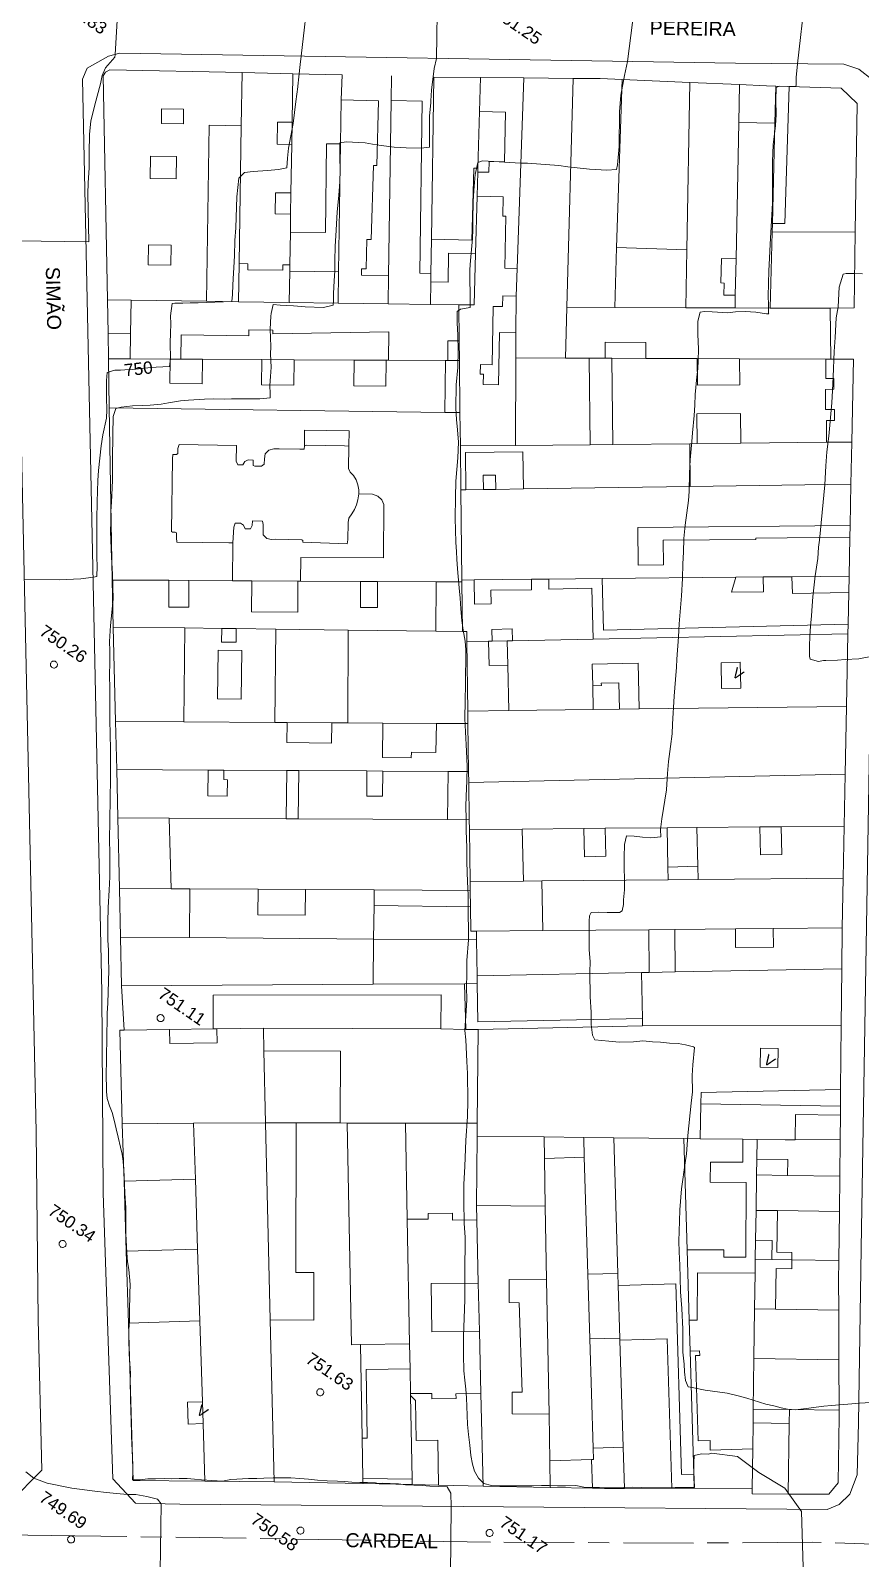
# Model space of a CAD drawing. Header units: metres. Extents: x 322294 to 7190115, y 7390841 to 10157759.
# Drawn here: x 323696.6 to 323814.8, y 7393466.7 to 7393684.5 of the extents above; entities that cross this region are included whole.
import ezdxf
from ezdxf.enums import TextEntityAlignment as Align

# ---------------------------------------------------------------- set-up
doc = ezdxf.new("R2010")
doc.units = ezdxf.units.M
doc.linetypes.add('T09', pattern=[17, 10, -2, 3, -2])
doc.layers.get('0').update_dxf_attribs({"lineweight": 18})
for name, color, linetype, lineweight in [('100_SIST_VIARIO_MEIO_FIO', 1, 'Continuous', 18), ('160_P_SIMP_ASF_TOP', 7, 'Continuous', 18), ('206_MURO_E_MURO_ARRIMO', 7, 'Continuous', 18), ('214_PROJ_BEIRAL_EDIF', 10, 'Continuous', 18), ('508_LM_SETOR_FISCAL', 136, 'T09', 18), ('600_CURVA_MESTRA', 14, 'Continuous', 18), ('602_CURVA_MESTRA_TOP', 24, 'Continuous', 18), ('604_CURVA_INTERM', 7, 'Continuous', 18), ('606_PTO_COTADO', 7, 'Continuous', 18), ('608_PTO_COTADO_INTERVIA', 1, 'Continuous', 18), ('624_SEGM_CURVA_MESTRA', 14, 'Continuous', 18)]:
    doc.layers.add(name, color=color, linetype=linetype, lineweight=lineweight)
doc.styles.add('Style-Arial', font='arial.ttf', dxfattribs={"height": 1.75})

# ---------------------------------------------------------------- blocks, each defined once
blk = doc.blocks.new('SP09')
at = {"color": 0, "linetype": 'Continuous'}
blk.add_lwpolyline([(-0.03, -0.51), (-0.14, -0.49), (-0.24, -0.46), (-0.31, -0.42), (-0.35, -0.39), (-0.42, -0.31), (-0.47, -0.24), (-0.51, -0.15), (-0.52, -0.09), (-0.52, 0.03), (-0.51, 0.11), (-0.48, 0.2), (-0.44, 0.27), (-0.4, 0.33), (-0.32, 0.39), (-0.23, 0.44), (-0.15, 0.48), (-0.1, 0.48), (-0.03, 0.48), (0.08, 0.48), (0.19, 0.44), (0.27, 0.4), (0.35, 0.32), (0.41, 0.23), (0.46, 0.11), (0.48, 0.03), (0.48, -0.03), (0.47, -0.08), (0.44, -0.21), (0.38, -0.3), (0.31, -0.38), (0.23, -0.44), (0.1, -0.49), (0.02, -0.51)], close=True, dxfattribs=at)
blk = doc.blocks.new('SP10')
at = {"color": 0, "linetype": 'Continuous'}
blk.add_lwpolyline([(-0.03, -0.51), (-0.14, -0.49), (-0.24, -0.46), (-0.31, -0.42), (-0.35, -0.39), (-0.42, -0.31), (-0.47, -0.24), (-0.51, -0.15), (-0.52, -0.09), (-0.52, 0.03), (-0.51, 0.11), (-0.48, 0.2), (-0.44, 0.27), (-0.4, 0.33), (-0.32, 0.39), (-0.23, 0.44), (-0.15, 0.48), (-0.1, 0.48), (-0.03, 0.48), (0.08, 0.48), (0.19, 0.44), (0.27, 0.4), (0.35, 0.32), (0.41, 0.23), (0.46, 0.11), (0.48, 0.03), (0.48, -0.03), (0.47, -0.08), (0.44, -0.21), (0.38, -0.3), (0.31, -0.38), (0.23, -0.44), (0.1, -0.49), (0.02, -0.51)], close=True, dxfattribs=at)

msp = doc.modelspace()

# ---------------------------------------------------------------- linework, layer by layer
at = {"layer": '100_SIST_VIARIO_MEIO_FIO'}
for points in [[(323697.364, 7393527.56), (323694.782, 7393646.981), (323693.957, 7393678.446), (323692.23, 7393680.943), (323690.47, 7393681.569), (323629.334, 7393682.488), (323598.152, 7393683.098), (323595.599, 7393681.955), (323594.077, 7393680.738), (323592.916, 7393678.635), (323592.444, 7393661.885), (323591.633, 7393593.483), (323590.995, 7393479.49), (323591.996, 7393477.498), (323593.794, 7393476.18), (323693.64, 7393474.767), (323698.161, 7393479.351), (323697.64, 7393500.816)], [(323814.503, 7393486.094), (323814.272, 7393478.676), (323813.266, 7393475.902), (323811.73, 7393474.417), (323810.037, 7393473.714), (323717.84, 7393474.507), (323711.518, 7393474.609), (323708.275, 7393478.081), (323706.904, 7393518.817), (323706.725, 7393547.455), (323703.961, 7393677.601), (323704.617, 7393679.146), (323707.65, 7393680.853), (323709.296, 7393681.276), (323796.963, 7393679.866), (323812.382, 7393679.714), (323814.535, 7393678.986), (323816.455, 7393677.487), (323817.21, 7393676.281), (323817.574, 7393674.769), (323814.87, 7393510.927)]]:
    msp.add_lwpolyline(points, close=True, dxfattribs=at)
at = {"layer": '206_MURO_E_MURO_ARRIMO'}
for p, q in [((323766.826, 7393677.767), (323760.629, 7393677.825)), ((323801.365, 7393676.647), (323797.542, 7393676.812)), ((323802.702, 7393676.603), (323801.365, 7393676.647)), ((323813.844, 7393645.003), (323814.005, 7393655.807)), ((323707.649, 7393637.73), (323707.589, 7393641.356)), ((323813.765, 7393637.665), (323813.531, 7393625.863)), ((323813.295, 7393613.985), (323813.262, 7393612.321)), ((323813.151, 7393606.755), (323813.105, 7393604.444)), ((323708.664, 7393586.027), (323708.336, 7393599.49)), ((323813.015, 7393599.886), (323812.988, 7393598.55)), ((323709.212, 7393562.247), (323708.998, 7393572.318)), ((323812.31, 7393563.71), (323812.177, 7393556.619)), ((323709.36, 7393555.309), (323709.212, 7393562.247)), ((323709.873, 7393542.027), (323709.508, 7393548.365)), ((323811.913, 7393531.22), (323811.899, 7393529.942)), ((323743.894, 7393477.409), (323731.26, 7393477.666)), ((323750.931, 7393477.266), (323743.894, 7393477.409)), ((323754.678, 7393477.189), (323750.931, 7393477.266)), ((323776.576, 7393476.743), (323770.59, 7393476.865)), ((323789.288, 7393476.755), (323787.874, 7393476.749)), ((323791.074, 7393476.747), (323789.288, 7393476.755)), ((323799.358, 7393476.713), (323791.074, 7393476.747))]:
    msp.add_line(p, q, dxfattribs=at)
for points in [[(323747.975, 7393678.038), (323747.923, 7393674.522)], [(323760.253, 7393664.352), (323760.157, 7393660.903)], [(323753.588, 7393649.891), (323753.658, 7393654.788)], [(323726.192, 7393645.87), (323726.273, 7393651.29)], [(323733.494, 7393651.108), (323733.481, 7393650.239)], [(323813.844, 7393645.003), (323810.455, 7393644.924)], [(323778.391, 7393637.811), (323779.351, 7393637.807)], [(323810.528, 7393637.678), (323813.765, 7393637.665)], [(323755.969, 7393637.479), (323757.638, 7393637.47)], [(323779.474, 7393625.52), (323776.28, 7393625.488)], [(323739.471, 7393585.857), (323733.088, 7393585.892)], [(323709.212, 7393562.247), (323716.595, 7393562.206)], [(323788.319, 7393556.4), (323784.599, 7393556.365)], [(323802.33, 7393556.529), (323796.964, 7393556.479)], [(323758.389, 7393548.667), (323745.343, 7393548.586)], [(323758.389, 7393548.667), (323760.149, 7393548.678)], [(323758.542, 7393542.157), (323758.389, 7393548.667)], [(323716.354, 7393542.13), (323722.579, 7393542.228)], [(323734.409, 7393528.827), (323740.677, 7393528.813)], [(323798.024, 7393526.492), (323800.042, 7393526.469)], [(323799.965, 7393521.423), (323799.999, 7393523.655)], [(323799.887, 7393516.364), (323799.822, 7393512.113)], [(323799.781, 7393509.408), (323799.75, 7393507.41)], [(323804.985, 7393509.33), (323802.146, 7393509.372)], [(323780.505, 7393497.868), (323780.496, 7393498.158)], [(323743.553, 7393497.235), (323743.783, 7393483.886)], [(323791.013, 7393478.781), (323791.074, 7393476.747)], [(323743.881, 7393478.143), (323743.894, 7393477.409)], [(323750.916, 7393478.061), (323750.931, 7393477.266)]]:
    msp.add_lwpolyline(points, dxfattribs=at)
at = {"layer": '214_PROJ_BEIRAL_EDIF'}
for points in [[(323726.567, 7393670.942), (323726.68, 7393678.522), (323707.839, 7393678.93), (323707.222, 7393678.576), (323706.887, 7393678.066), (323707.509, 7393646.132), (323710.865, 7393646.085), (323721.636, 7393645.934), (323721.988, 7393671.006)], [(323733.798, 7393671.438), (323731.732, 7393671.467), (323731.688, 7393668.309), (323733.751, 7393668.28), (323733.648, 7393661.377), (323731.457, 7393661.407), (323731.414, 7393658.378), (323733.603, 7393658.347), (323733.564, 7393655.789), (323733.494, 7393651.108), (323732.5, 7393651.122), (323732.489, 7393650.344), (323727.505, 7393650.414), (323727.517, 7393651.272), (323726.273, 7393651.29), (323726.567, 7393670.942), (323726.68, 7393678.522), (323733.902, 7393678.365)], [(323740.942, 7393678.212), (323733.902, 7393678.365), (323733.798, 7393671.438), (323733.751, 7393668.28), (323733.648, 7393661.377), (323733.603, 7393658.347), (323733.564, 7393655.789), (323738.552, 7393655.719), (323738.73, 7393668.381), (323740.712, 7393668.354), (323740.806, 7393674.645)], [(323753.987, 7393677.888), (323753.658, 7393654.788), (323759.406, 7393654.628), (323759.692, 7393664.921), (323760.269, 7393664.905), (323760.493, 7393672.972), (323760.629, 7393677.825)], [(323765.844, 7393650.592), (323765.701, 7393646.651), (323765.682, 7393641.435), (323765.669, 7393637.864), (323772.769, 7393637.834), (323772.964, 7393645.079), (323773.843, 7393677.7), (323766.826, 7393677.767)], [(323780.036, 7393653.581), (323779.756, 7393645.051), (323772.964, 7393645.079), (323773.843, 7393677.7), (323777.698, 7393677.664), (323780.823, 7393677.53)], [(323780.823, 7393677.53), (323790.441, 7393677.117), (323790.022, 7393653.253), (323780.036, 7393653.581)], [(323790.022, 7393653.253), (323789.877, 7393645.009), (323796.899, 7393644.98), (323796.935, 7393646.785), (323795.296, 7393646.818), (323795.33, 7393648.525), (323794.888, 7393648.534), (323794.959, 7393652.001), (323797.04, 7393651.959), (323797.433, 7393671.417), (323797.542, 7393676.812), (323790.441, 7393677.117)], [(323747.55, 7393649.555), (323747.49, 7393645.571), (323740.373, 7393645.671), (323740.44, 7393650.142), (323740.712, 7393668.354), (323740.806, 7393674.645), (323746.125, 7393674.497), (323745.867, 7393665.259), (323745.385, 7393665.273), (323745.091, 7393654.738), (323744.462, 7393654.755), (323744.344, 7393650.539), (323743.699, 7393650.557), (323743.674, 7393649.663)], [(323753.588, 7393649.891), (323753.571, 7393648.688), (323753.525, 7393645.486), (323747.49, 7393645.571), (323747.55, 7393649.555), (323747.923, 7393674.522), (323752.338, 7393674.46), (323751.993, 7393649.914)], [(323802.215, 7393657.003), (323803.97, 7393657.02), (323804.59, 7393676.541), (323811.993, 7393676.297), (323814.279, 7393674.106), (323814.005, 7393655.807), (323802.184, 7393655.764)], [(323802.215, 7393657.003), (323802.571, 7393671.313), (323802.702, 7393676.603), (323804.59, 7393676.541), (323803.97, 7393657.02)], [(323718.363, 7393673.294), (323718.334, 7393671.199), (323715.188, 7393671.243), (323715.218, 7393673.339)], [(323760.493, 7393672.972), (323760.269, 7393664.905), (323760.253, 7393664.352), (323761.847, 7393664.32), (323761.878, 7393665.83), (323764.049, 7393665.786), (323764.193, 7393672.898)], [(323733.751, 7393668.28), (323733.798, 7393671.438), (323731.732, 7393671.467), (323731.688, 7393668.309)], [(323796.935, 7393646.785), (323797.04, 7393651.959), (323797.433, 7393671.417), (323802.571, 7393671.313), (323802.215, 7393657.003), (323802.184, 7393655.764), (323801.916, 7393644.959), (323796.899, 7393644.98)], [(323717.358, 7393666.553), (323717.313, 7393663.358), (323713.596, 7393663.41), (323713.641, 7393666.605)], [(323733.603, 7393658.347), (323733.648, 7393661.377), (323731.457, 7393661.407), (323731.414, 7393658.378)], [(323765.682, 7393641.435), (323763.358, 7393641.482), (323763.207, 7393634.015), (323761.031, 7393634.059), (323761.061, 7393635.531), (323760.597, 7393635.54), (323760.625, 7393636.902), (323762.29, 7393636.868), (323762.459, 7393645.205), (323763.8, 7393645.178), (323763.83, 7393646.689), (323765.701, 7393646.651), (323765.844, 7393650.592), (323764.122, 7393650.627), (323764.272, 7393658.053), (323763.812, 7393658.062), (323763.868, 7393660.828), (323760.157, 7393660.903), (323759.93, 7393652.746), (323759.725, 7393645.399), (323757.545, 7393645.43), (323757.605, 7393640.29), (323757.638, 7393637.47), (323757.724, 7393630.053), (323757.78, 7393625.302), (323765.624, 7393625.381), (323765.669, 7393637.864)], [(323716.566, 7393653.935), (323716.526, 7393651.054), (323713.311, 7393651.099), (323713.352, 7393653.98)], [(323759.93, 7393652.746), (323756.098, 7393652.8), (323756.04, 7393648.654), (323753.571, 7393648.688), (323753.525, 7393645.486), (323757.545, 7393645.43), (323759.725, 7393645.399)], [(323779.756, 7393645.051), (323789.877, 7393645.009), (323790.022, 7393653.253), (323780.036, 7393653.581)], [(323740.44, 7393650.142), (323733.481, 7393650.239), (323733.415, 7393645.769), (323740.373, 7393645.671)], [(323707.509, 7393646.132), (323707.589, 7393641.356), (323710.798, 7393641.311), (323710.865, 7393646.085)], [(323721.636, 7393645.934), (323710.865, 7393646.085), (323710.798, 7393641.311), (323710.747, 7393637.714), (323716.458, 7393637.684), (323717.956, 7393637.676), (323718.004, 7393641.143), (323727.648, 7393641.008), (323727.66, 7393641.876), (323731.052, 7393641.828), (323731.044, 7393641.272), (323747.608, 7393641.573), (323747.551, 7393637.523), (323755.652, 7393637.481), (323755.969, 7393637.479), (323756.008, 7393640.313), (323757.605, 7393640.29), (323757.545, 7393645.43), (323753.525, 7393645.486), (323747.49, 7393645.571), (323740.373, 7393645.671), (323733.415, 7393645.769), (323726.192, 7393645.87)], [(323778.391, 7393637.811), (323776.101, 7393637.821), (323772.769, 7393637.834), (323772.964, 7393645.079), (323779.756, 7393645.051), (323789.877, 7393645.009), (323796.899, 7393644.98), (323801.916, 7393644.959), (323810.455, 7393644.924), (323810.528, 7393637.678), (323809.825, 7393637.681), (323797.556, 7393637.732), (323791.514, 7393637.757), (323784.193, 7393637.787), (323784.203, 7393640.064), (323778.4, 7393640.088)], [(323716.458, 7393637.684), (323710.747, 7393637.714), (323707.649, 7393637.73), (323707.765, 7393630.756), (323755.548, 7393630.083), (323755.652, 7393637.481), (323747.551, 7393637.523), (323747.193, 7393637.525), (323747.141, 7393633.822), (323742.623, 7393633.885), (323742.674, 7393637.548), (323734.12, 7393637.592), (323734.069, 7393633.973), (323729.436, 7393634.038), (323729.486, 7393637.616), (323721.029, 7393637.66), (323720.98, 7393634.184), (323716.409, 7393634.248)], [(323716.458, 7393637.684), (323717.956, 7393637.676), (323721.029, 7393637.66), (323720.98, 7393634.184), (323716.409, 7393634.248)], [(323734.12, 7393637.592), (323729.486, 7393637.616), (323729.436, 7393634.038), (323734.069, 7393633.973)], [(323747.193, 7393637.525), (323742.674, 7393637.548), (323742.623, 7393633.885), (323747.141, 7393633.822)], [(323765.624, 7393625.381), (323765.669, 7393637.864), (323772.769, 7393637.834), (323776.101, 7393637.821), (323776.28, 7393625.488)], [(323797.724, 7393625.704), (323809.938, 7393625.826), (323809.907, 7393628.914), (323811.078, 7393628.926), (323811.062, 7393630.507), (323809.804, 7393630.494), (323809.775, 7393633.375), (323810.974, 7393633.387), (323810.958, 7393634.925), (323809.853, 7393634.914), (323809.825, 7393637.681), (323797.556, 7393637.732), (323797.594, 7393634.021), (323791.552, 7393633.96), (323791.514, 7393637.757), (323784.193, 7393637.787), (323779.351, 7393637.807), (323779.474, 7393625.52), (323790.463, 7393625.631), (323791.517, 7393625.641), (323791.474, 7393629.87), (323797.681, 7393629.932)], [(323735.558, 7393625.328), (323735.569, 7393627.538), (323741.924, 7393627.449), (323741.894, 7393625.26), (323741.849, 7393622.08), (323742.094, 7393621.57), (323742.551, 7393621.082), (323742.92, 7393620.475), (323743.178, 7393619.787), (323743.307, 7393619.06), (323743.302, 7393618.468), (323745.274, 7393618.458), (323746.039, 7393618.164), (323746.578, 7393617.649), (323746.89, 7393616.972), (323746.85, 7393609.364), (323735.033, 7393609.426), (323735.015, 7393606.053), (323743.57, 7393606.006), (323745.992, 7393605.992), (323754.345, 7393605.946), (323758.006, 7393605.926), (323758.003, 7393606.2), (323757.853, 7393619.046), (323757.78, 7393625.302), (323757.724, 7393630.053), (323755.548, 7393630.083), (323707.765, 7393630.756), (323708.173, 7393606.201), (323716.255, 7393606.157), (323719.099, 7393606.141), (323725.328, 7393606.106), (323725.356, 7393611.516), (323724.791, 7393611.482), (323717.379, 7393611.586), (323717.326, 7393612.22), (323717.335, 7393612.911), (323717.169, 7393613.005), (323716.784, 7393613.01), (323716.615, 7393613.099), (323716.761, 7393623.475), (323716.816, 7393624.083), (323717.334, 7393624.076), (323717.541, 7393624.227), (323717.551, 7393624.951), (323717.737, 7393625.5), (323725.869, 7393625.369), (323725.838, 7393623.146), (323726.064, 7393622.635), (323726.805, 7393622.625), (323727.072, 7393623.097), (323727.576, 7393623.325), (323728.265, 7393623.27), (323728.255, 7393622.545), (323728.487, 7393622.408), (323729.448, 7393622.411), (323729.855, 7393622.734), (323729.865, 7393623.467), (323729.991, 7393624.174), (323730.51, 7393624.694), (323731.209, 7393624.917), (323731.947, 7393624.876), (323734.912, 7393624.835), (323735.531, 7393624.852)], [(323735.558, 7393625.328), (323735.569, 7393627.538), (323741.924, 7393627.449), (323741.894, 7393625.26), (323741.278, 7393625.325), (323735.859, 7393625.402)], [(323741.894, 7393625.26), (323741.849, 7393622.08), (323742.094, 7393621.57), (323742.551, 7393621.082), (323742.92, 7393620.475), (323743.178, 7393619.787), (323743.307, 7393619.06), (323743.302, 7393618.468), (323743.177, 7393617.642), (323742.976, 7393616.934), (323742.69, 7393616.253), (323742.322, 7393615.612), (323741.879, 7393615.02), (323741.788, 7393614.406), (323741.753, 7393611.907), (323741.659, 7393611.36), (323735.327, 7393611.576), (323735.33, 7393611.839), (323735.205, 7393611.949), (323731.507, 7393612.001), (323730.878, 7393611.975), (323730.223, 7393612.12), (323729.71, 7393612.631), (323729.673, 7393613.356), (323729.683, 7393614.093), (323729.583, 7393614.604), (323728.192, 7393614.624), (323728.145, 7393613.965), (323727.872, 7393613.496), (323727.131, 7393613.506), (323726.9, 7393614.01), (323726.437, 7393614.291), (323725.696, 7393614.301), (323725.513, 7393613.739), (323725.356, 7393611.516), (323724.791, 7393611.482), (323717.379, 7393611.586), (323717.326, 7393612.22), (323717.335, 7393612.911), (323717.169, 7393613.005), (323716.784, 7393613.01), (323716.615, 7393613.099), (323716.761, 7393623.475), (323716.816, 7393624.083), (323717.334, 7393624.076), (323717.541, 7393624.227), (323717.551, 7393624.951), (323717.737, 7393625.5), (323725.869, 7393625.369), (323725.838, 7393623.146), (323726.064, 7393622.635), (323726.805, 7393622.625), (323727.072, 7393623.097), (323727.576, 7393623.325), (323728.265, 7393623.27), (323728.255, 7393622.545), (323728.487, 7393622.408), (323729.448, 7393622.411), (323729.855, 7393622.734), (323729.865, 7393623.467), (323729.991, 7393624.174), (323730.51, 7393624.694), (323731.209, 7393624.917), (323731.947, 7393624.876), (323734.912, 7393624.835), (323735.531, 7393624.852), (323735.558, 7393625.328), (323735.859, 7393625.402), (323741.278, 7393625.325)], [(323762.816, 7393619.119), (323766.771, 7393619.176), (323766.694, 7393624.492), (323758.493, 7393624.373), (323758.57, 7393619.057), (323761.057, 7393619.093), (323761.027, 7393621.139), (323762.786, 7393621.165)], [(323809.938, 7393625.826), (323813.531, 7393625.863), (323813.411, 7393619.855), (323790.524, 7393619.522), (323790.463, 7393625.631), (323791.517, 7393625.641), (323797.724, 7393625.704)], [(323743.302, 7393618.468), (323745.274, 7393618.458), (323746.039, 7393618.164), (323746.578, 7393617.649), (323746.89, 7393616.972), (323746.85, 7393609.364), (323735.033, 7393609.426), (323735.015, 7393606.053), (323734.648, 7393606.055), (323728.056, 7393606.091), (323725.328, 7393606.106), (323725.356, 7393611.516), (323725.513, 7393613.739), (323725.696, 7393614.301), (323726.437, 7393614.291), (323726.9, 7393614.01), (323727.131, 7393613.506), (323727.872, 7393613.496), (323728.145, 7393613.965), (323728.192, 7393614.624), (323729.583, 7393614.604), (323729.683, 7393614.093), (323729.673, 7393613.356), (323729.71, 7393612.631), (323730.223, 7393612.12), (323730.878, 7393611.975), (323731.507, 7393612.001), (323735.205, 7393611.949), (323735.33, 7393611.839), (323735.327, 7393611.576), (323741.659, 7393611.36), (323741.753, 7393611.907), (323741.788, 7393614.406), (323741.879, 7393615.02), (323742.322, 7393615.612), (323742.69, 7393616.253), (323742.976, 7393616.934), (323743.177, 7393617.642)], [(323805.01, 7393606.673), (323813.151, 7393606.755), (323813.262, 7393612.321), (323799.879, 7393612.186), (323799.881, 7393611.997), (323786.669, 7393611.864), (323786.704, 7393608.352), (323783.117, 7393608.316), (323783.063, 7393613.681), (323813.295, 7393613.985), (323813.411, 7393619.855), (323790.524, 7393619.522), (323766.771, 7393619.176), (323762.816, 7393619.119), (323761.057, 7393619.093), (323758.57, 7393619.057), (323757.853, 7393619.046), (323758.003, 7393606.2), (323759.764, 7393606.218), (323767.912, 7393606.3), (323770.366, 7393606.325), (323777.984, 7393606.401), (323797.027, 7393606.593), (323800.923, 7393606.632)], [(323716.255, 7393606.157), (323708.173, 7393606.201), (323708.336, 7393599.49), (323718.548, 7393599.364), (323723.793, 7393599.299), (323725.862, 7393599.273), (323731.513, 7393599.203), (323741.815, 7393599.076), (323754.306, 7393598.921), (323754.345, 7393605.946), (323745.992, 7393605.992), (323745.972, 7393602.281), (323743.549, 7393602.294), (323743.57, 7393606.006), (323735.015, 7393606.053), (323734.648, 7393606.055), (323734.623, 7393601.621), (323728.031, 7393601.658), (323728.056, 7393606.091), (323725.328, 7393606.106), (323719.099, 7393606.141), (323719.079, 7393602.324), (323716.235, 7393602.339)], [(323758.705, 7393597.396), (323758.686, 7393598.867), (323758.088, 7393598.875), (323758.006, 7393605.926), (323758.003, 7393606.2), (323759.764, 7393606.218), (323759.798, 7393602.77), (323762.157, 7393602.794), (323762.137, 7393604.761), (323767.927, 7393604.819), (323767.912, 7393606.3), (323770.366, 7393606.325), (323770.399, 7393604.913), (323776.513, 7393605.056), (323776.684, 7393597.779), (323765.185, 7393597.534), (323765.145, 7393599.223), (323762.255, 7393599.156), (323762.294, 7393597.473), (323761.791, 7393597.462)], [(323800.923, 7393606.632), (323805.01, 7393606.673), (323805.067, 7393604.256), (323813.105, 7393604.444), (323813.015, 7393599.886), (323778.156, 7393599.071), (323777.984, 7393606.401), (323797.027, 7393606.593), (323796.415, 7393604.488), (323800.944, 7393604.533)], [(323723.793, 7393599.299), (323723.769, 7393597.366), (323725.839, 7393597.34), (323725.862, 7393599.273), (323731.513, 7393599.203), (323731.349, 7393585.902), (323718.383, 7393585.973), (323718.548, 7393599.364)], [(323758.088, 7393598.875), (323754.306, 7393598.921), (323741.815, 7393599.076), (323741.742, 7393585.844), (323746.735, 7393585.816), (323754.354, 7393585.774), (323758.859, 7393585.749), (323758.835, 7393587.51), (323758.705, 7393597.396), (323758.686, 7393598.867)], [(323776.684, 7393597.779), (323765.185, 7393597.534), (323764.454, 7393597.518), (323764.534, 7393594.072), (323764.686, 7393587.583), (323776.712, 7393587.735), (323776.632, 7393591.129), (323776.561, 7393594.188), (323783.098, 7393594.341), (323783.25, 7393587.817), (323812.771, 7393588.189), (323812.988, 7393598.55)], [(323726.65, 7393596.156), (323726.564, 7393589.221), (323723.179, 7393589.263), (323723.265, 7393596.198)], [(323761.791, 7393597.462), (323762.294, 7393597.473), (323764.454, 7393597.518), (323764.534, 7393594.072), (323761.872, 7393594.01)], [(323797.615, 7393594.482), (323794.903, 7393594.418), (323794.99, 7393590.722), (323797.701, 7393590.786)], [(323780.438, 7393587.782), (323780.35, 7393591.536), (323777.854, 7393591.478), (323777.861, 7393591.158), (323776.632, 7393591.129), (323776.712, 7393587.735)], [(323783.25, 7393587.817), (323780.438, 7393587.782), (323776.712, 7393587.735), (323764.686, 7393587.583), (323758.835, 7393587.51), (323758.859, 7393585.749), (323758.948, 7393578.909), (323758.969, 7393577.339), (323812.59, 7393578.549), (323812.771, 7393588.189)], [(323721.866, 7393579.114), (323708.831, 7393579.186), (323708.664, 7393586.027), (323718.383, 7393585.973), (323731.349, 7393585.902), (323733.088, 7393585.892), (323733.053, 7393583.048), (323739.436, 7393582.969), (323739.471, 7393585.857), (323741.742, 7393585.844), (323746.735, 7393585.816), (323746.674, 7393580.892), (323750.792, 7393580.841), (323750.802, 7393581.641), (323754.302, 7393581.597), (323754.354, 7393585.774), (323758.859, 7393585.749), (323758.948, 7393578.909), (323756.018, 7393578.925), (323746.747, 7393578.976), (323744.478, 7393578.989), (323734.758, 7393579.043), (323733.073, 7393579.052), (323724.089, 7393579.102)], [(323716.294, 7393572.278), (323732.988, 7393572.186), (323733.073, 7393579.052), (323724.089, 7393579.102), (323724.073, 7393577.75), (323724.608, 7393577.744), (323724.579, 7393575.406), (323721.82, 7393575.44), (323721.866, 7393579.114), (323708.831, 7393579.186), (323708.998, 7393572.318)], [(323744.478, 7393578.989), (323744.433, 7393575.404), (323746.703, 7393575.376), (323746.747, 7393578.976), (323756.018, 7393578.925), (323755.933, 7393572.059), (323734.673, 7393572.176), (323734.758, 7393579.043)], [(323803.477, 7393571.039), (323812.45, 7393571.122), (323812.59, 7393578.549), (323758.969, 7393577.339), (323759.039, 7393572.042), (323759.057, 7393570.63), (323766.597, 7393570.7), (323775.343, 7393570.78), (323778.422, 7393570.809), (323787.216, 7393570.89), (323791.45, 7393570.929), (323800.409, 7393571.011)], [(323732.988, 7393572.186), (323734.673, 7393572.176), (323755.933, 7393572.059), (323759.039, 7393572.042), (323759.057, 7393570.63), (323759.155, 7393563.22), (323759.171, 7393561.971), (323745.509, 7393562.046), (323735.719, 7393562.1), (323728.96, 7393562.138), (323719.26, 7393562.192), (323716.595, 7393562.206), (323716.294, 7393572.278)], [(323769.361, 7393563.314), (323787.389, 7393563.48), (323787.347, 7393565.296), (323787.216, 7393570.89), (323778.422, 7393570.809), (323778.515, 7393566.832), (323775.437, 7393566.76), (323775.343, 7393570.78), (323766.597, 7393570.7), (323766.77, 7393563.29)], [(323803.477, 7393571.039), (323803.57, 7393567.084), (323800.503, 7393567.012), (323800.409, 7393571.011), (323791.45, 7393570.929), (323791.58, 7393565.395), (323791.624, 7393563.519), (323812.31, 7393563.71), (323812.45, 7393571.122)], [(323791.624, 7393563.519), (323787.389, 7393563.48), (323787.347, 7393565.296), (323791.58, 7393565.395)], [(323728.96, 7393562.138), (323728.915, 7393558.5), (323735.673, 7393558.417), (323735.719, 7393562.1), (323745.509, 7393562.046), (323745.481, 7393559.808), (323745.422, 7393555.025), (323719.174, 7393555.231), (323719.26, 7393562.192)], [(323760.051, 7393556.139), (323769.526, 7393556.227), (323769.361, 7393563.314), (323766.77, 7393563.29), (323759.155, 7393563.22), (323759.171, 7393561.971), (323759.202, 7393559.639), (323759.248, 7393556.132)], [(323745.422, 7393555.025), (323745.481, 7393559.808), (323759.202, 7393559.639), (323759.248, 7393556.132), (323760.051, 7393556.139), (323760.073, 7393554.909)], [(323745.343, 7393548.586), (323709.508, 7393548.365), (323709.36, 7393555.309), (323719.174, 7393555.231), (323745.422, 7393555.025)], [(323783.575, 7393550.24), (323760.167, 7393549.782), (323760.073, 7393554.909), (323760.051, 7393556.139), (323769.526, 7393556.227), (323784.599, 7393556.365), (323784.655, 7393550.261)], [(323802.33, 7393556.529), (323802.354, 7393553.855), (323796.988, 7393553.806), (323796.964, 7393556.479), (323788.319, 7393556.4), (323788.375, 7393550.334), (323812.116, 7393550.798), (323812.177, 7393556.619)], [(323788.375, 7393550.334), (323784.655, 7393550.261), (323783.575, 7393550.24), (323783.703, 7393543.707), (323783.724, 7393542.637), (323812.032, 7393542.72), (323812.116, 7393550.798)], [(323760.167, 7393549.782), (323760.149, 7393548.678), (323760.255, 7393543.248), (323783.703, 7393543.707), (323783.575, 7393550.24)], [(323722.579, 7393542.228), (323723.088, 7393542.236), (323729.735, 7393542.341), (323755, 7393542.221), (323755.023, 7393547.083), (323722.585, 7393547.048)], [(323716.354, 7393542.13), (323716.386, 7393540.13), (323723.12, 7393540.236), (323723.088, 7393542.236), (323729.735, 7393542.341), (323729.786, 7393539.09), (323730.015, 7393528.836), (323719.785, 7393528.772), (323709.62, 7393528.707), (323709.283, 7393542.029), (323709.873, 7393542.027)], [(323755, 7393542.221), (323729.735, 7393542.341), (323729.786, 7393539.09), (323740.725, 7393539.039), (323740.677, 7393528.813), (323741.676, 7393528.811), (323749.957, 7393528.792), (323760.18, 7393528.77), (323760.305, 7393542.125), (323758.542, 7393542.157)], [(323775.349, 7393526.76), (323769.702, 7393526.826), (323760.163, 7393526.939), (323760.18, 7393528.77), (323760.305, 7393542.125), (323783.724, 7393542.637), (323812.032, 7393542.72), (323811.937, 7393533.585), (323792.053, 7393533.147), (323792.028, 7393531.525), (323791.952, 7393526.564), (323789.585, 7393526.592), (323779.643, 7393526.709)], [(323803.036, 7393539.452), (323802.994, 7393536.741), (323800.475, 7393536.779), (323800.516, 7393539.49)], [(323811.937, 7393533.585), (323792.053, 7393533.147), (323792.028, 7393531.525), (323811.913, 7393531.22)], [(323709.874, 7393520.5), (323720.036, 7393520.815), (323719.785, 7393528.772), (323709.62, 7393528.707)], [(323721.035, 7393489.071), (323721.133, 7393485.966), (323721.391, 7393477.768), (323731.26, 7393477.666), (323730.698, 7393500.74), (323730.015, 7393528.836), (323719.785, 7393528.772), (323720.036, 7393520.815), (323720.35, 7393510.85), (323720.672, 7393500.605)], [(323730.698, 7393500.74), (323730.015, 7393528.836), (323734.409, 7393528.827), (323734.362, 7393507.5), (323736.926, 7393507.494), (323736.911, 7393500.726)], [(323749.957, 7393528.792), (323741.676, 7393528.811), (323742.278, 7393497.182), (323743.553, 7393497.235), (323750.551, 7393497.355), (323750.215, 7393515.096)], [(323750.215, 7393515.096), (323749.957, 7393528.792), (323760.18, 7393528.77), (323760.163, 7393526.939), (323760.07, 7393517.047), (323760.118, 7393514.999), (323756.647, 7393514.964), (323756.637, 7393515.937), (323753.172, 7393515.902), (323753.179, 7393515.126)], [(323805.446, 7393526.426), (323805.502, 7393530.04), (323811.899, 7393529.942), (323811.863, 7393526.45)], [(323769.756, 7393523.772), (323769.877, 7393516.97), (323760.07, 7393517.047), (323760.163, 7393526.939), (323769.702, 7393526.826)], [(323769.702, 7393526.826), (323769.756, 7393523.772), (323775.433, 7393523.942), (323775.349, 7393526.76)], [(323780.221, 7393507.374), (323780.272, 7393505.663), (323788.476, 7393505.908), (323789.288, 7393478.73), (323791.013, 7393478.781), (323790.491, 7393496.277), (323790.358, 7393500.706), (323790.059, 7393510.733), (323789.585, 7393526.592), (323779.643, 7393526.709)], [(323798.024, 7393526.492), (323791.952, 7393526.564), (323789.585, 7393526.592), (323790.059, 7393510.733), (323795.319, 7393510.717), (323795.316, 7393509.675), (323798.457, 7393509.666), (323798.49, 7393520.351), (323793.38, 7393520.366), (323793.389, 7393523.252), (323798.014, 7393523.238)], [(323799.999, 7393523.655), (323804.397, 7393523.588), (323804.363, 7393521.35), (323811.809, 7393521.226), (323811.863, 7393526.45), (323805.446, 7393526.426), (323804.061, 7393526.421), (323800.042, 7393526.469)], [(323769.877, 7393516.97), (323769.756, 7393523.772), (323775.433, 7393523.942), (323775.932, 7393507.245), (323776.208, 7393498.03), (323776.673, 7393482.472), (323776.721, 7393480.837), (323776.454, 7393480.829), (323770.522, 7393480.652), (323770.404, 7393487.333), (323770.063, 7393506.47)], [(323709.874, 7393520.5), (323720.036, 7393520.815), (323720.35, 7393510.85), (323710.182, 7393510.535)], [(323804.363, 7393521.35), (323799.965, 7393521.423), (323799.887, 7393516.364), (323802.943, 7393516.319), (323811.756, 7393516.187), (323811.809, 7393521.226)], [(323750.215, 7393515.096), (323750.551, 7393497.355), (323750.618, 7393493.789), (323750.685, 7393490.25), (323753.712, 7393490.281), (323753.72, 7393489.505), (323757.156, 7393489.54), (323757.149, 7393490.23), (323760.696, 7393490.266), (323760.489, 7393499.125), (323753.704, 7393499.056), (323753.635, 7393505.932), (323760.328, 7393506), (323760.118, 7393514.999), (323756.647, 7393514.964), (323756.637, 7393515.937), (323753.172, 7393515.902), (323753.179, 7393515.126)], [(323760.118, 7393514.999), (323760.328, 7393506), (323760.489, 7393499.125), (323760.696, 7393490.266), (323761.005, 7393477.06), (323770.59, 7393476.865), (323770.522, 7393480.652), (323770.404, 7393487.333), (323765.152, 7393487.374), (323765.176, 7393490.467), (323766.581, 7393490.456), (323766.141, 7393503.197), (323764.723, 7393503.208), (323764.749, 7393506.512), (323770.063, 7393506.47), (323769.877, 7393516.97), (323760.07, 7393517.047)], [(323802.943, 7393516.319), (323802.853, 7393510.403), (323805.001, 7393510.37), (323804.985, 7393509.33), (323811.684, 7393509.23), (323811.756, 7393516.187)], [(323799.781, 7393509.408), (323802.146, 7393509.372), (323802.188, 7393512.077), (323799.822, 7393512.113)], [(323710.182, 7393510.535), (323720.35, 7393510.85), (323720.672, 7393500.605), (323710.5, 7393500.29)], [(323802.665, 7393502.267), (323802.753, 7393508.06), (323804.965, 7393508.026), (323804.985, 7393509.33), (323811.684, 7393509.23), (323811.654, 7393506.344), (323811.668, 7393502.132)], [(323780.272, 7393505.663), (323780.496, 7393498.158), (323776.208, 7393498.03), (323775.932, 7393507.245), (323780.221, 7393507.374)], [(323799.75, 7393507.41), (323799.672, 7393502.311), (323799.586, 7393495.245), (323799.497, 7393488.048), (323799.473, 7393486.065), (323799.428, 7393482.383), (323793.375, 7393482.202), (323793.335, 7393483.556), (323791.629, 7393483.505), (323791.266, 7393495.667), (323791.866, 7393495.685), (323791.847, 7393496.317), (323790.491, 7393496.277), (323790.358, 7393500.706), (323791.512, 7393500.702), (323791.532, 7393507.435)], [(323770.404, 7393487.333), (323770.063, 7393506.47), (323764.749, 7393506.512), (323764.723, 7393503.208), (323766.141, 7393503.197), (323766.581, 7393490.456), (323765.176, 7393490.467), (323765.152, 7393487.374)], [(323721.035, 7393489.071), (323720.672, 7393500.605), (323710.5, 7393500.29), (323711.194, 7393477.874), (323721.391, 7393477.768), (323721.133, 7393485.966), (323718.992, 7393485.899), (323718.894, 7393489.004)], [(323802.665, 7393502.267), (323811.668, 7393502.132), (323811.691, 7393495.065), (323799.586, 7393495.245), (323799.672, 7393502.311)], [(323780.505, 7393497.868), (323780.961, 7393482.6), (323781.137, 7393476.72), (323787.874, 7393476.749), (323787.236, 7393498.069)], [(323750.618, 7393493.789), (323744.344, 7393493.681), (323744.512, 7393483.899), (323743.783, 7393483.886), (323743.881, 7393478.143), (323750.916, 7393478.061), (323750.69, 7393489.974), (323750.685, 7393490.25)], [(323811.714, 7393487.865), (323811.691, 7393495.065), (323799.586, 7393495.245), (323799.497, 7393488.048), (323804.641, 7393487.971)], [(323760.696, 7393490.266), (323757.149, 7393490.23), (323757.156, 7393489.54), (323753.72, 7393489.505), (323753.712, 7393490.281), (323750.685, 7393490.25), (323750.69, 7393489.974), (323751.395, 7393489.26), (323751.503, 7393483.565), (323754.557, 7393483.623), (323754.678, 7393477.189), (323761.005, 7393477.06)], [(323799.497, 7393488.048), (323804.641, 7393487.971), (323804.611, 7393486.002), (323799.473, 7393486.065)], [(323804.611, 7393486.002), (323804.461, 7393475.932), (323810.246, 7393475.9), (323811.581, 7393477.508), (323811.718, 7393486.918), (323811.714, 7393487.865), (323804.641, 7393487.971)], [(323799.428, 7393482.383), (323799.473, 7393486.065), (323804.611, 7393486.002), (323804.461, 7393475.932), (323799.349, 7393475.961), (323799.358, 7393476.713)], [(323781.137, 7393476.72), (323780.961, 7393482.6), (323776.673, 7393482.472), (323776.721, 7393480.837), (323776.454, 7393480.829), (323776.576, 7393476.743), (323778.291, 7393476.708)]]:
    msp.add_lwpolyline(points, close=True, dxfattribs=at)
at = {"layer": '508_LM_SETOR_FISCAL'}
msp.add_lwpolyline([(323915.551, 7393467.062), (323829.626, 7393468.313), (323821.162, 7393468.607), (323807.948, 7393469.065), (323790.991, 7393468.937), (323762.07, 7393469.059), (323744.269, 7393469.368), (323702.866, 7393469.985), (323690.669, 7393470.167), (323616.945, 7393471.187), (323593.692, 7393471.468)], dxfattribs=at)
at = {"layer": '600_CURVA_MESTRA', "elevation": 750}
for points in [[(323736.196, 7393690.402), (323735.121, 7393680.861), (323734.976, 7393679.675), (323734.758, 7393677.935), (323734.625, 7393676.571), (323734.633, 7393676.47), (323734.32, 7393674.381), (323733.94, 7393671.25), (323733.65, 7393669.518), (323733.317, 7393667.772), (323733.172, 7393666.322), (323733.067, 7393664.956), (323731.889, 7393664.718), (323730.292, 7393664.562), (323728.248, 7393664.443), (323727.036, 7393664.26), (323726.211, 7393663.451), (323725.944, 7393660.81), (323725.773, 7393656.401), (323725.652, 7393654.6), (323725.62, 7393652.415), (323725.352, 7393648.268), (323725.311, 7393646.897), (323725.249, 7393645.918), (323720.422, 7393645.721), (323719.284, 7393645.729), (323718.262, 7393645.68), (323717.089, 7393645.65), (323716.708, 7393645.604), (323716.502, 7393643.848), (323716.54, 7393642.698), (323716.503, 7393641.374), (323716.445, 7393640.024), (323716.495, 7393637.733), (323716.346, 7393636.624), (323714.441, 7393636.528)], [(323709.388, 7393636.122), (323708.538, 7393636.087), (323707.476, 7393635.754), (323707.394, 7393634.651), (323707.383, 7393632.179), (323707.399, 7393630.474), (323707.364, 7393629.258), (323706.873, 7393626.904), (323706.597, 7393625.313), (323706.242, 7393621.831), (323706.138, 7393620.365), (323706.041, 7393617.326), (323705.976, 7393614.896), (323705.99, 7393613.852), (323706.01, 7393609.415), (323706.037, 7393608.182), (323706.007, 7393606.708), (323705.523, 7393606.6), (323703.718, 7393606.353), (323700.645, 7393606.226), (323695.662, 7393606.29)], [(323695.904, 7393479.099), (323697.012, 7393478.186), (323698.942, 7393477.481), (323702.43, 7393476.747), (323705.726, 7393476.337), (323707.356, 7393476.139), (323708.803, 7393476), (323710.386, 7393475.887), (323711.547, 7393475.844), (323713.12, 7393475.576), (323714.648, 7393475.221), (323715.169, 7393474.55), (323715.041, 7393464.845)]]:
    msp.add_lwpolyline(points, dxfattribs=at)
at = {"layer": '604_CURVA_INTERM', "flags": 128}
for points, elevation in [([(323709.199, 7393690.797), (323708.59, 7393681.095), (323708.571, 7393680.721), (323707.234, 7393679.222), (323706.763, 7393678.088), (323706.526, 7393676.921), (323705.714, 7393673.905), (323705.157, 7393671.581), (323704.931, 7393669.728), (323704.898, 7393667.06), (323704.908, 7393664.949), (323704.771, 7393662.799), (323704.704, 7393661.227), (323704.822, 7393656.641), (323704.845, 7393654.418), (323694.656, 7393654.538)], 749), ([(323782.796, 7393689.776), (323781.576, 7393680.114), (323781.284, 7393678.779), (323781.146, 7393678.128), (323780.637, 7393675.296), (323780.464, 7393672.92), (323780.385, 7393667.967), (323780.149, 7393665.356), (323780.019, 7393664.732), (323778.634, 7393664.635), (323776.16, 7393664.779), (323773.091, 7393665.095), (323771.81, 7393665.282), (323767.346, 7393665.613), (323766.333, 7393665.617), (323762.561, 7393665.843), (323760.938, 7393665.935), (323760.251, 7393665.721), (323759.88, 7393663.984), (323759.686, 7393661.733), (323759.597, 7393660.167), (323759.559, 7393657.465), (323759.531, 7393656.098), (323759.484, 7393654.881), (323759.216, 7393651.746), (323759.138, 7393650.454), (323759.115, 7393649.117), (323759.173, 7393646.907), (323759.163, 7393645.024), (323757.818, 7393644.813), (323757.312, 7393644.49), (323757.329, 7393642.852), (323757.412, 7393641.09), (323757.473, 7393638.903), (323757.398, 7393636.49), (323757.159, 7393634.039), (323757.133, 7393630.703), (323757.233, 7393629.059), (323757.381, 7393627.625), (323757.489, 7393625.861), (323757.431, 7393623.599), (323757.149, 7393620.307), (323757.066, 7393617.956), (323757.05, 7393615.009), (323757.138, 7393611.615), (323757.214, 7393610.238), (323757.295, 7393609.164), (323757.357, 7393607.804), (323757.606, 7393605.084), (323757.739, 7393603.621), (323757.828, 7393602.082), (323757.97, 7393600.415), (323758.165, 7393599.048), (323758.451, 7393597.489), (323758.551, 7393596.239), (323758.564, 7393595.117), (323758.496, 7393592.356), (323758.531, 7393591.345), (323758.448, 7393588.976), (323758.418, 7393586.452), (323758.531, 7393584.562), (323758.669, 7393581.818), (323758.727, 7393579.622), (323758.69, 7393577.558), (323758.602, 7393575.415), (323758.572, 7393573.936), (323758.623, 7393572.158), (323758.606, 7393570.466), (323758.686, 7393568.058), (323758.691, 7393566.01), (323758.79, 7393563.175), (323758.895, 7393561.342), (323758.869, 7393558.493), (323758.948, 7393556.457), (323758.917, 7393554.915), (323758.72, 7393551.962), (323758.69, 7393550.077), (323758.636, 7393548.157), (323758.677, 7393546.376), (323758.625, 7393544.814), (323758.431, 7393541.992), (323758.535, 7393540.657), (323758.7, 7393537.573), (323758.778, 7393535.872), (323758.859, 7393531.95), (323758.789, 7393529.74), (323758.543, 7393526.303), (323758.426, 7393522.661), (323758.287, 7393520.055), (323758.25, 7393517.701), (323758.323, 7393514.496), (323758.441, 7393512.524), (323758.429, 7393507.342), (323758.396, 7393503.593), (323758.224, 7393498.384), (323758.241, 7393495.755), (323758.29, 7393493.48), (323758.417, 7393492.171), (323758.572, 7393490.855), (323758.647, 7393489.654), (323758.746, 7393487.159), (323758.808, 7393485.829), (323758.945, 7393484.392), (323759.119, 7393482.889), (323759.25, 7393481.428), (323759.491, 7393480.177), (323759.767, 7393479.179), (323760.341, 7393478.178), (323761.112, 7393477.44), (323762.203, 7393477.133), (323763.374, 7393477.086), (323764.441, 7393477.094), (323765.64, 7393477.077), (323766.741, 7393477.109), (323767.946, 7393477.103), (323769.313, 7393477.134), (323770.411, 7393477.13), (323771.598, 7393477.093), (323772.773, 7393477.083), (323774.238, 7393477.133), (323775.351, 7393476.931), (323776.466, 7393476.844), (323777.598, 7393476.884), (323779.968, 7393476.819), (323781.078, 7393476.874), (323782.251, 7393476.892), (323783.614, 7393476.871), (323784.648, 7393476.817), (323785.927, 7393476.794), (323788.383, 7393476.87), (323790.442, 7393476.878), (323791.137, 7393476.85), (323791.063, 7393477.936), (323791.053, 7393479.158), (323791.021, 7393480.378), (323791.069, 7393481.405), (323792.113, 7393481.674), (323793.112, 7393481.621), (323793.614, 7393481.762), (323797.273, 7393481.273), (323800.304, 7393478.979), (323803.975, 7393476.76), (323806.373, 7393473.418), (323806.634, 7393463.898)], 752), ([(323806.872, 7393689.41), (323805.793, 7393679.779), (323805.597, 7393677.822), (323805.598, 7393676.747), (323805.536, 7393676.577), (323804.342, 7393676.544), (323803.25, 7393676.59), (323802.738, 7393676.404), (323802.73, 7393674.509), (323802.746, 7393672.548), (323802.655, 7393670.99), (323802.332, 7393668.212), (323802.226, 7393665.855), (323802.223, 7393659.927), (323801.917, 7393654.046), (323801.797, 7393652.075), (323801.711, 7393650.258), (323801.631, 7393646.666), (323801.644, 7393645.52), (323801.663, 7393645.377), (323801.673, 7393644.25), (323801.696, 7393644.13), (323801.362, 7393644.135), (323799.875, 7393644.369), (323798.356, 7393644.473), (323796.943, 7393644.401), (323795.88, 7393644.288), (323793.648, 7393644.424), (323792.571, 7393644.45), (323791.945, 7393644.357), (323791.612, 7393643.091), (323791.599, 7393641.222), (323791.688, 7393639.106), (323791.664, 7393637.493), (323791.602, 7393636.303), (323791.455, 7393635.154), (323791.205, 7393632.66), (323791.152, 7393631.125), (323791.079, 7393629.653), (323790.839, 7393627.174), (323790.744, 7393625.92), (323790.516, 7393623.315), (323790.428, 7393621.422), (323790.359, 7393618.795), (323790.288, 7393617.536), (323789.811, 7393614.029), (323789.624, 7393612.116), (323789.538, 7393610.177), (323789.442, 7393608.491), (323789.436, 7393606.439), (323789.288, 7393603.926), (323788.934, 7393599.943), (323788.855, 7393598.092), (323788.603, 7393594.914), (323788.578, 7393593.789), (323788.434, 7393592.023), (323788.216, 7393589.658), (323787.968, 7393585.669), (323787.921, 7393584.254), (323787.712, 7393582.495), (323787.433, 7393580.344), (323787.267, 7393578.605), (323787.126, 7393576.293), (323786.465, 7393572.14), (323786.298, 7393570.636), (323786.316, 7393569.602), (323784.923, 7393569.457), (323783.72, 7393569.527), (323782.532, 7393569.676), (323781.417, 7393569.741), (323781.177, 7393568.512), (323781.109, 7393566.721), (323781.134, 7393562.066), (323781.025, 7393560.618), (323781.005, 7393559.966), (323780.805, 7393559.064), (323780.444, 7393558.792), (323778.696, 7393558.823), (323777.394, 7393558.88), (323776.394, 7393558.819), (323776.18, 7393558.34), (323776.126, 7393557.597), (323776.113, 7393553.561), (323776.273, 7393551.796), (323776.224, 7393550.367), (323776.278, 7393546.785), (323776.429, 7393544.614), (323776.425, 7393542.872), (323776.577, 7393541.338), (323776.933, 7393540.681), (323778.937, 7393540.474), (323780.439, 7393540.342), (323782.434, 7393540.376), (323783.785, 7393540.513), (323785.164, 7393540.372), (323786.292, 7393540.314), (323787.546, 7393540.212), (323788.793, 7393540.131), (323789.85, 7393539.937), (323790.994, 7393539.68), (323791.135, 7393539.588), (323790.893, 7393537.079), (323790.777, 7393535.581), (323790.827, 7393533.25), (323790.641, 7393531.627), (323790.195, 7393527.012), (323789.966, 7393524.422), (323789.817, 7393523.14), (323789.292, 7393519.41), (323789.047, 7393516.455), (323788.969, 7393514.802), (323788.91, 7393511.952), (323788.934, 7393510.433), (323789.05, 7393508.553), (323789.072, 7393506.734), (323789.12, 7393504.758), (323789.321, 7393502.359), (323789.46, 7393499.413), (323789.442, 7393497.168), (323789.478, 7393496.165), (323789.654, 7393494.443), (323789.692, 7393493.358), (323789.831, 7393492.128), (323790.242, 7393491.206), (323790.791, 7393491.128), (323792.657, 7393490.711), (323795.762, 7393490.295), (323797.535, 7393489.885), (323798.575, 7393489.583), (323801.294, 7393488.728), (323802.445, 7393488.484), (323803.453, 7393488.206), (323804.359, 7393488.025), (323805.512, 7393487.938), (323807.053, 7393488.117), (323809.532, 7393488.443), (323810.637, 7393488.57), (323812.983, 7393488.72), (323814.633, 7393488.878), (323824.104, 7393489.43)], 753), ([(323815.032, 7393649.852), (323813.814, 7393649.902), (323812.724, 7393649.901), (323812.302, 7393649.8), (323811.724, 7393647.922), (323811.599, 7393645.154), (323811.318, 7393643.562), (323811.164, 7393640.759), (323811.007, 7393638.763), (323810.874, 7393635.18), (323810.8, 7393633.207), (323810.703, 7393631.444), (323810.237, 7393626.725), (323809.992, 7393624.451), (323809.816, 7393622.486), (323809.689, 7393619.785), (323808.924, 7393611.897), (323808.808, 7393610.864), (323808.69, 7393609.255), (323808.321, 7393606.778), (323807.992, 7393603.799), (323807.87, 7393602.513), (323807.793, 7393601.081), (323807.651, 7393599.603), (323807.539, 7393598.201), (323807.489, 7393596.767), (323807.522, 7393595.337), (323807.618, 7393594.896), (323808.765, 7393594.599), (323809.52, 7393594.719), (323809.816, 7393594.709), (323811.506, 7393594.787), (323812.573, 7393594.893), (323814.519, 7393594.99), (323816.263, 7393595.296)], 754)]:
    msp.add_lwpolyline(points, dxfattribs=dict(at, elevation=elevation))
at = {"layer": '604_CURVA_INTERM', "elevation": 751}
msp.add_lwpolyline([(323756.371, 7393464.426), (323756.462, 7393474.175), (323756.417, 7393476.051), (323755.887, 7393476.969), (323754.634, 7393476.981), (323753.451, 7393477.042), (323752.323, 7393477.147), (323749.978, 7393477.235), (323748.964, 7393477.369), (323747.793, 7393477.44), (323746.708, 7393477.457), (323746.13, 7393477.445), (323745.672, 7393477.521), (323744.534, 7393477.56), (323743.448, 7393477.557), (323742.34, 7393477.606), (323741.282, 7393477.707), (323740.26, 7393477.78), (323738.787, 7393477.792), (323737.406, 7393477.888), (323736.131, 7393478.049), (323734.89, 7393478.148), (323733.608, 7393478.216), (323732.388, 7393478.246), (323731.093, 7393478.243), (323729.781, 7393478.2), (323728.766, 7393478.12), (323727.579, 7393478.133), (323725.097, 7393478.001), (323723.918, 7393477.785), (323723.139, 7393477.794), (323720.885, 7393477.963), (323719.886, 7393478.029), (323718.858, 7393478.14), (323717.741, 7393478.147), (323716.626, 7393478.109), (323715.571, 7393478.151), (323714.34, 7393478.081), (323713.249, 7393478.101), (323712.173, 7393477.945), (323711.086, 7393477.935), (323711.138, 7393479.016), (323711.137, 7393480.049), (323711.056, 7393481.115), (323711.004, 7393483.149), (323710.93, 7393484.241), (323710.893, 7393486.621), (323710.846, 7393487.65), (323710.8, 7393489.713), (323710.768, 7393491.988), (323710.802, 7393493.13), (323710.72, 7393494.513), (323710.616, 7393495.851), (323710.534, 7393498.103), (323710.556, 7393499.423), (323710.629, 7393500.5), (323710.667, 7393501.898), (323710.677, 7393504.491), (323710.739, 7393505.802), (323710.671, 7393506.876), (323710.541, 7393507.937), (323710.383, 7393509.03), (323710.272, 7393510.328), (323710.127, 7393512.999), (323710.133, 7393516.736), (323709.975, 7393518.821), (323709.877, 7393521.295), (323709.738, 7393523.357), (323709.595, 7393524.375), (323709.386, 7393525.38), (323709.059, 7393526.785), (323708.736, 7393527.984), (323708.468, 7393529.228), (323708.166, 7393530.323), (323707.782, 7393531.28), (323707.482, 7393532.308), (323707.363, 7393533.323), (323707.317, 7393536.025), (323707.386, 7393537.444), (323707.394, 7393538.78), (323707.438, 7393540.452), (323707.492, 7393544.45), (323707.564, 7393545.879), (323707.689, 7393550.614), (323707.646, 7393552.196), (323707.644, 7393553.45), (323707.571, 7393554.854), (323707.544, 7393557.391), (323707.597, 7393559.504), (323707.764, 7393561.994), (323707.857, 7393563.879), (323707.827, 7393565.027), (323707.849, 7393567.383), (323707.8, 7393569.075), (323707.927, 7393577.892), (323707.954, 7393581.994), (323707.915, 7393584.291), (323707.832, 7393586.177), (323707.851, 7393588.64), (323707.848, 7393590.818), (323707.81, 7393592.541), (323707.854, 7393594.53), (323707.837, 7393596.095), (323707.796, 7393597.45), (323707.942, 7393599.711), (323708.314, 7393603.477), (323708.214, 7393607.017), (323708.068, 7393609.456), (323707.962, 7393613.097), (323707.972, 7393614.534), (323708.006, 7393616.02), (323708.096, 7393617.276), (323708.222, 7393620.37), (323708.25, 7393621.628), (323708.226, 7393623.431), (323708.263, 7393626.871), (323708.316, 7393629.503), (323708.689, 7393630.658), (323709.453, 7393630.853), (323711.093, 7393631.006), (323712.479, 7393631.093), (323713.603, 7393631.132), (323715.146, 7393631.274), (323716.194, 7393631.435), (323717.911, 7393631.734), (323719.075, 7393631.851), (323721.316, 7393631.977), (323722.583, 7393632.009), (323724.144, 7393631.993), (323725.159, 7393632.042), (323727.806, 7393632.026), (323729.231, 7393632.032), (323730.692, 7393632.149), (323730.704, 7393632.764), (323730.662, 7393633.934), (323730.715, 7393635.23), (323730.806, 7393636.519), (323730.753, 7393638.378), (323730.78, 7393639.47), (323730.69, 7393641.967), (323730.764, 7393643.824), (323730.808, 7393644.189), (323731.099, 7393645.476), (323732.112, 7393645.38), (323734.005, 7393645.266), (323735.692, 7393645.116), (323738.302, 7393645.031), (323739.674, 7393645.396), (323739.71, 7393645.955), (323739.722, 7393647.022), (323739.805, 7393648.836), (323739.905, 7393650.281), (323739.899, 7393651.684), (323739.956, 7393653.789), (323740.031, 7393655.267), (323740.252, 7393658.614), (323740.483, 7393661.065), (323740.61, 7393662.937), (323740.65, 7393664.584), (323740.613, 7393666.472), (323740.631, 7393668.514), (323741.508, 7393668.654), (323744.201, 7393668.509), (323745.258, 7393668.299), (323746.48, 7393668.124), (323748.353, 7393667.889), (323750.076, 7393667.804), (323752.202, 7393667.732), (323753.372, 7393667.912), (323753.36, 7393669.763), (323753.376, 7393670.924), (323753.367, 7393672.359), (323753.579, 7393674.203), (323753.58, 7393674.504), (323753.677, 7393675.995), (323754.054, 7393679.082), (323754.366, 7393680.551), (323754.501, 7393690.183)], dxfattribs=at)
at = {"layer": '624_SEGM_CURVA_MESTRA', "elevation": 750}
msp.add_lwpolyline([(323714.441, 7393636.528), (323713.725, 7393636.492), (323712.366, 7393636.365), (323711.035, 7393636.21), (323709.978, 7393636.145), (323709.388, 7393636.122)], dxfattribs=at)

# ---------------------------------------------------------------- block references
at = {"layer": '606_PTO_COTADO', "rotation": 325.5688295630279}
for p in [(323699.915, 7393594.147, 750.26), (323715.108, 7393543.757, 751.11), (323701.147, 7393511.561, 750.344), (323737.842, 7393490.436, 751.629), (323735.027, 7393470.705, 750.579)]:
    msp.add_blockref('SP09', p, dxfattribs=at)
at = {"layer": '608_PTO_COTADO_INTERVIA', "rotation": 325.5688295630279}
for p in [(323702.364, 7393469.446, 749.694), (323761.959, 7393470.371, 751.169)]:
    msp.add_blockref('SP10', p, dxfattribs=at)

# ---------------------------------------------------------------- texts
at = {"layer": '160_P_SIMP_ASF_TOP', "style": 'Style-Arial'}
for s, rotation, p in [('PEREIRA', 359.06429, (323784.744, 7393684.918)), ('SIMÃO', 271.32956, (323699.724, 7393650.844)), ('CARDEAL', 359.26895, (323741.411, 7393469.359))]:
    msp.add_text(s, height=2, rotation=rotation, dxfattribs=at).set_placement(p, align=Align.MIDDLE_LEFT)
at = {"layer": '214_PROJ_BEIRAL_EDIF', "style": 'Style-Arial'}
for p in [(323796.302, 7393592.602), (323800.791, 7393537.452), (323720.014, 7393487.485)]:
    msp.add_text('V', height=1.5, rotation=325.56883, dxfattribs=at).set_placement(p)
at = {"layer": '602_CURVA_MESTRA_TOP', "style": 'Style-Arial'}
msp.add_text('750', height=1.75, rotation=6.62902, dxfattribs=at).set_placement((323711.917, 7393636.313), align=Align.MIDDLE_CENTER)
at = {"layer": '606_PTO_COTADO', "style": 'Style-Arial'}
for s, p in [('751.25', (323765.991, 7393685.224, 751.25)), ('750.26', (323701.234, 7393597.108, 750.26)), ('751.11', (323718.136, 7393545.428, 751.11)), ('750.34', (323702.465, 7393514.522, 750.344)), ('751.63', (323739.172, 7393493.39, 751.629)), ('750.58', (323731.333, 7393470.513, 750.579))]:
    msp.add_text(s, height=1.75, rotation=325.56883, dxfattribs=at).set_placement(p, align=Align.MIDDLE_CENTER)
at = {"layer": '608_PTO_COTADO_INTERVIA', "style": 'Style-Arial'}
for s, p in [('748.83', (323704.082, 7393686.695, 748.826)), ('749.69', (323701.213, 7393473.633, 749.694)), ('751.17', (323766.768, 7393470.078, 751.169))]:
    msp.add_text(s, height=1.75, rotation=325.56883, dxfattribs=at).set_placement(p, align=Align.MIDDLE_CENTER)

doc.saveas('drawing.dxf')
